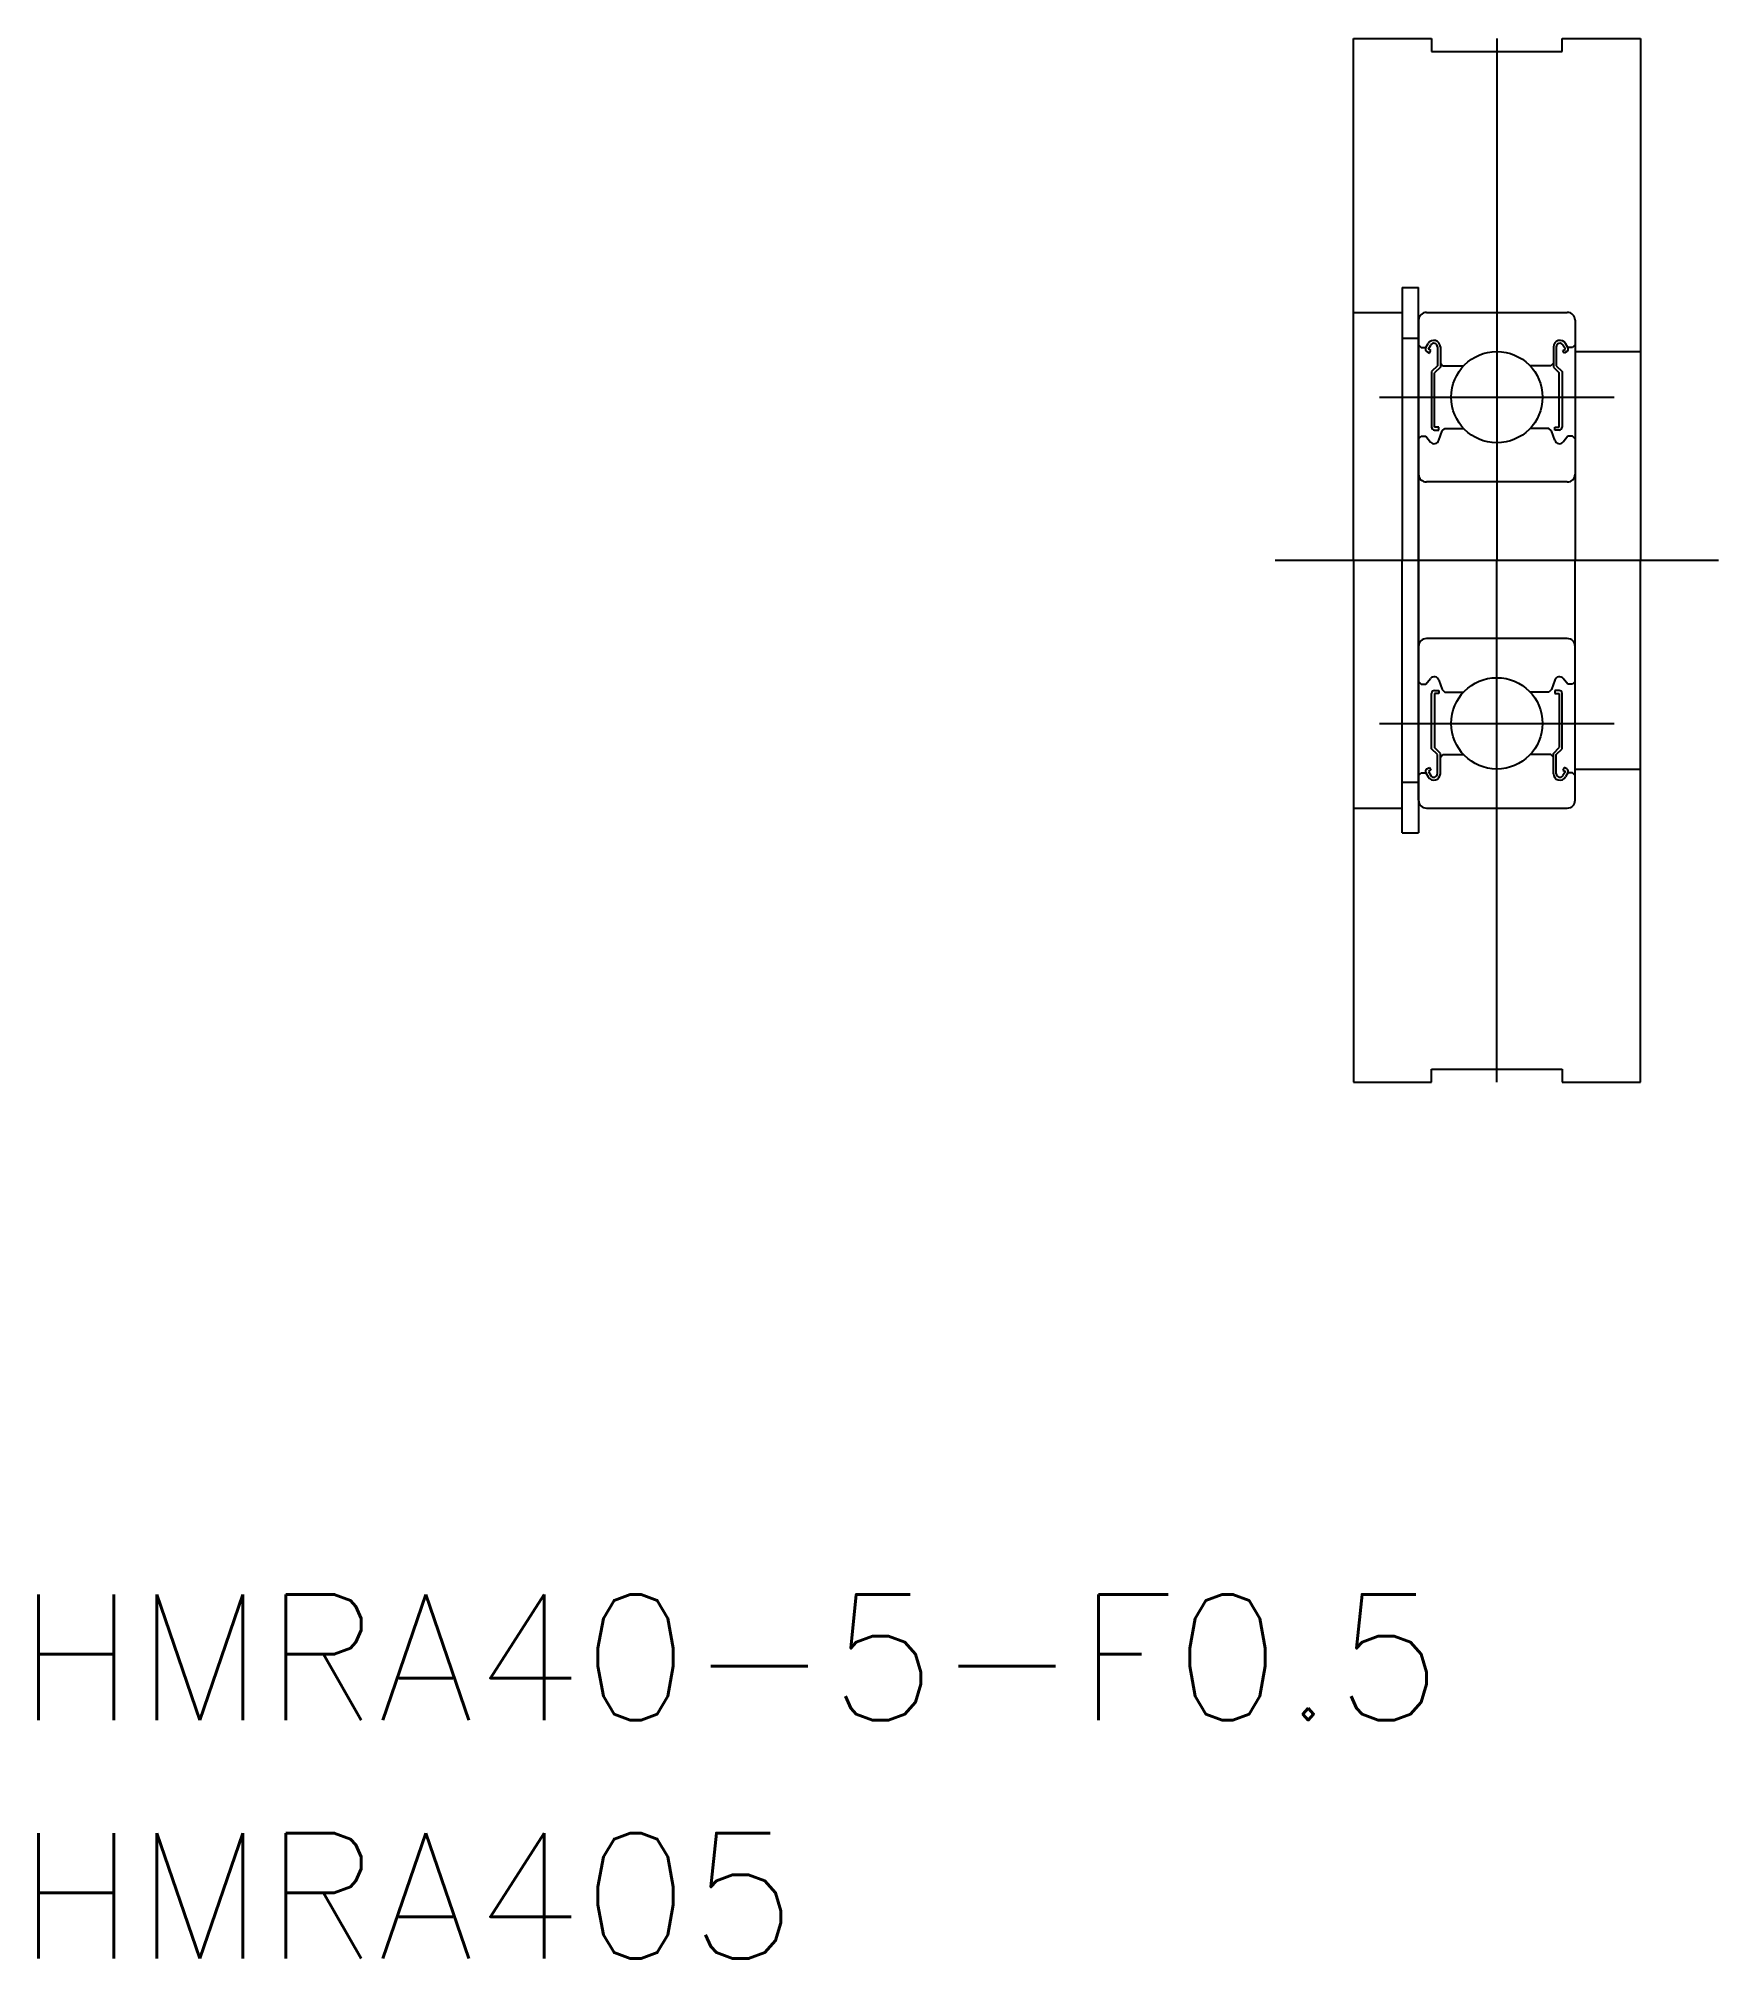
# Model space of a CAD drawing. Extents: x 154.8 to 219.2, y 104.5 to 178.1.
import ezdxf

# ---------------------------------------------------------------- set-up
doc = ezdxf.new("R2010")
doc.units = 0
doc.linetypes.add('CENTER', pattern=[50.8, 31.75, -6.35, 6.35, -6.35])
doc.layers.get('0').update_dxf_attribs({"linetype": 'CONTINUOUS'})
doc.layers.add('CENTER', color=1, linetype='CENTER')
doc.styles.get("Standard").update_dxf_attribs({"font": 'txt.shx'})

msp = doc.modelspace()

# ---------------------------------------------------------------- linework, layer by layer
at = {"color": 7, "linetype": 'CONTINUOUS'}
for p, q in [((205.243, 158.051), (205.243, 178.051)), ((205.243, 178.051), (208.243, 178.051)), ((208.243, 178.051), (208.243, 177.551)), ((208.243, 177.551), (213.243, 177.551)), ((213.243, 178.051), (216.243, 178.051)), ((213.243, 177.551), (213.243, 178.051)), ((216.243, 178.051), (216.243, 158.051)), ((207.118, 168.501), (207.743, 168.501)), ((207.118, 168.501), (207.118, 158.051)), ((207.743, 158.051), (207.743, 168.501)), ((205.243, 167.551), (207.118, 167.551)), ((207.743, 167.251), (207.743, 158.051)), ((208.043, 167.551), (213.443, 167.551)), ((213.743, 167.251), (213.743, 158.051)), ((207.118, 166.56), (207.743, 166.56)), ((208.021, 166.201), (208.111, 166.354)), ((213.465, 166.201), (213.374, 166.354)), ((207.743, 166.301), (207.843, 166.201)), ((207.843, 166.201), (208.021, 166.201)), ((208.061, 166.049), (208.157, 165.993)), ((208.117, 166.145), (208.207, 166.298)), ((208.213, 166.09), (208.117, 166.145)), ((208.157, 165.994), (208.213, 166.09)), ((208.465, 166.229), (208.465, 165.501)), ((208.576, 166.229), (208.576, 165.455)), ((208.576, 165.601), (208.676, 165.501)), ((212.909, 165.601), (212.809, 165.501)), ((212.909, 166.229), (212.909, 165.455)), ((213.021, 166.229), (213.021, 165.501)), ((213.273, 166.09), (213.369, 166.145)), ((213.328, 165.994), (213.273, 166.09)), ((213.369, 166.145), (213.278, 166.298)), ((213.424, 166.049), (213.328, 165.993)), ((213.643, 166.201), (213.465, 166.201)), ((213.743, 166.301), (213.643, 166.201)), ((213.743, 166.051), (216.243, 166.051)), ((208.465, 165.501), (208.243, 165.279)), ((208.243, 165.279), (208.243, 163.152)), ((208.576, 165.455), (208.354, 165.233)), ((208.354, 163.152), (208.354, 165.233)), ((208.676, 165.501), (209.469, 165.501)), ((212.809, 165.501), (212.017, 165.501)), ((212.909, 165.455), (213.132, 165.233)), ((213.021, 165.501), (213.243, 165.279)), ((213.132, 163.152), (213.132, 165.233)), ((213.243, 165.279), (213.243, 163.152)), ((213.743, 164.951), (213.743, 164.951)), ((207.743, 162.701), (207.843, 162.801)), ((207.843, 162.801), (208.021, 162.801)), ((208.021, 162.801), (208.199, 162.582)), ((208.521, 163.152), (208.354, 163.152)), ((208.354, 163.041), (208.521, 163.041)), ((208.52, 162.648), (208.651, 163.007)), ((208.521, 163.041), (208.521, 163.152)), ((208.651, 163.007), (208.751, 163.101)), ((208.751, 163.101), (209.469, 163.101)), ((212.734, 163.101), (212.017, 163.101)), ((212.834, 163.007), (212.734, 163.101)), ((212.965, 162.648), (212.834, 163.007)), ((212.965, 163.152), (213.132, 163.152)), ((212.965, 163.041), (212.965, 163.152)), ((213.132, 163.041), (212.965, 163.041)), ((213.465, 162.801), (213.286, 162.582)), ((213.643, 162.801), (213.465, 162.801)), ((213.743, 162.701), (213.643, 162.801)), ((213.743, 162.651), (213.743, 162.651)), ((213.443, 161.051), (208.043, 161.051)), ((205.243, 158.051), (205.243, 138.051)), ((207.118, 147.601), (207.118, 158.051)), ((207.743, 158.051), (207.743, 147.601)), ((207.743, 148.851), (207.743, 158.051)), ((213.743, 148.851), (213.743, 158.051)), ((216.243, 138.051), (216.243, 158.051)), ((213.443, 155.051), (208.043, 155.051)), ((207.743, 153.401), (207.843, 153.301)), ((207.843, 153.301), (208.021, 153.301)), ((208.021, 153.301), (208.199, 153.52)), ((208.52, 153.454), (208.651, 153.095)), ((208.651, 153.095), (208.751, 153.001)), ((212.834, 153.095), (212.734, 153.001)), ((212.965, 153.454), (212.834, 153.095)), ((213.465, 153.301), (213.286, 153.52)), ((213.643, 153.301), (213.465, 153.301)), ((213.743, 153.401), (213.643, 153.301)), ((208.243, 150.823), (208.243, 152.95)), ((208.354, 153.061), (208.521, 153.061)), ((208.521, 152.95), (208.354, 152.95)), ((208.354, 152.95), (208.354, 150.869)), ((208.521, 153.061), (208.521, 152.95)), ((208.751, 153.001), (209.469, 153.001)), ((212.734, 153.001), (212.017, 153.001)), ((213.132, 153.061), (212.965, 153.061)), ((212.965, 153.061), (212.965, 152.95)), ((212.965, 152.95), (213.132, 152.95)), ((213.132, 152.95), (213.132, 150.869)), ((213.243, 150.823), (213.243, 152.95)), ((208.576, 150.647), (208.354, 150.869)), ((212.909, 150.647), (213.132, 150.869)), ((208.465, 150.601), (208.243, 150.823)), ((208.465, 149.872), (208.465, 150.601)), ((208.576, 149.872), (208.576, 150.647)), ((208.576, 150.501), (208.676, 150.601)), ((208.676, 150.601), (209.469, 150.601)), ((212.809, 150.601), (212.017, 150.601)), ((212.909, 150.501), (212.809, 150.601)), ((212.909, 149.872), (212.909, 150.647)), ((213.021, 150.601), (213.243, 150.823)), ((213.021, 149.872), (213.021, 150.601)), ((207.118, 149.542), (207.743, 149.542)), ((207.743, 149.801), (207.843, 149.901)), ((207.843, 149.901), (208.021, 149.901)), ((208.021, 149.901), (208.111, 149.748)), ((208.061, 150.053), (208.157, 150.108)), ((208.213, 150.012), (208.117, 149.956)), ((208.117, 149.956), (208.207, 149.803)), ((208.157, 150.108), (208.213, 150.012)), ((213.328, 150.108), (213.273, 150.012)), ((213.273, 150.012), (213.369, 149.956)), ((213.369, 149.956), (213.278, 149.803)), ((213.424, 150.053), (213.328, 150.108)), ((213.465, 149.901), (213.374, 149.748)), ((213.643, 149.901), (213.465, 149.901)), ((213.743, 149.801), (213.643, 149.901)), ((213.743, 150.051), (216.243, 150.051)), ((205.243, 148.551), (207.118, 148.551)), ((208.043, 148.551), (213.443, 148.551)), ((207.118, 147.601), (207.743, 147.601)), ((208.243, 138.551), (213.243, 138.551)), ((208.243, 138.051), (208.243, 138.551)), ((213.243, 138.551), (213.243, 138.051)), ((205.243, 138.051), (208.243, 138.051)), ((213.243, 138.051), (216.243, 138.051))]:
    msp.add_line(p, q, dxfattribs=at)
for centre in [(210.743, 164.301), (210.743, 151.801)]:
    msp.add_circle(centre, 1.75, dxfattribs=at)
for centre, radius, start, end in [((208.043, 167.251), 0.3, 90, 180), ((213.443, 167.251), 0.3, 0, 90), ((208.327, 166.229), 0.249, 0, 150.00121), ((208.327, 166.229), 0.138, 0, 150.00256), ((213.159, 166.229), 0.249, 29.99879, 180), ((213.159, 166.229), 0.138, 29.99744, 180), ((208.117, 166.145), 0.111, 149.98707, 240.00905), ((213.369, 166.145), 0.111, 299.99095, 30.01293), ((208.342, 162.702), 0.186, 220.0002, 343.15268), ((208.354, 163.152), 0.111, 180.00005, 270.00003), ((213.143, 162.702), 0.186, 196.84732, 319.9998), ((213.132, 163.152), 0.111, 269.99997, 359.99995), ((208.043, 161.351), 0.3, 180, 270), ((213.443, 161.351), 0.3, 270, 0), ((208.043, 154.751), 0.3, 90, 180), ((213.443, 154.751), 0.3, 0, 90), ((208.342, 153.4), 0.186, 16.84732, 139.9998), ((213.143, 153.4), 0.186, 40.0002, 163.15268), ((208.354, 152.95), 0.111, 89.99997, 179.99995), ((213.132, 152.95), 0.111, 0.00005, 90.00003), ((208.117, 149.956), 0.111, 119.99095, 210.01293), ((208.327, 149.872), 0.249, 209.99879, 0), ((208.327, 149.872), 0.138, 209.99744, 0), ((213.159, 149.872), 0.249, 180, 330.00121), ((213.159, 149.872), 0.138, 180, 330.00256), ((213.369, 149.956), 0.111, 329.98707, 60.00905), ((208.043, 148.851), 0.3, 180, 270), ((213.443, 148.851), 0.3, 270, 0)]:
    msp.add_arc(centre, radius, start, end, dxfattribs=at)
at = {"layer": 'CENTER', "color": 1, "linetype": 'CENTER'}
for p, q in [((210.743, 178.051), (210.743, 158.051)), ((206.243, 164.301), (215.243, 164.301)), ((202.243, 158.051), (219.243, 158.051)), ((210.743, 138.051), (210.743, 158.051)), ((206.243, 151.801), (215.243, 151.801))]:
    msp.add_line(p, q, dxfattribs=at)

# ---------------------------------------------------------------- texts
at = {"color": 7, "linetype": 'CONTINUOUS'}
for s, height, p in [('HMRA40-5-F0.5', 4.81259, (154.011, 113.605)), ('HMRA405', 4.8126, (154.011, 104.461))]:
    msp.add_text(s, height=height, dxfattribs=at).set_placement(p)

doc.saveas('drawing.dxf')
